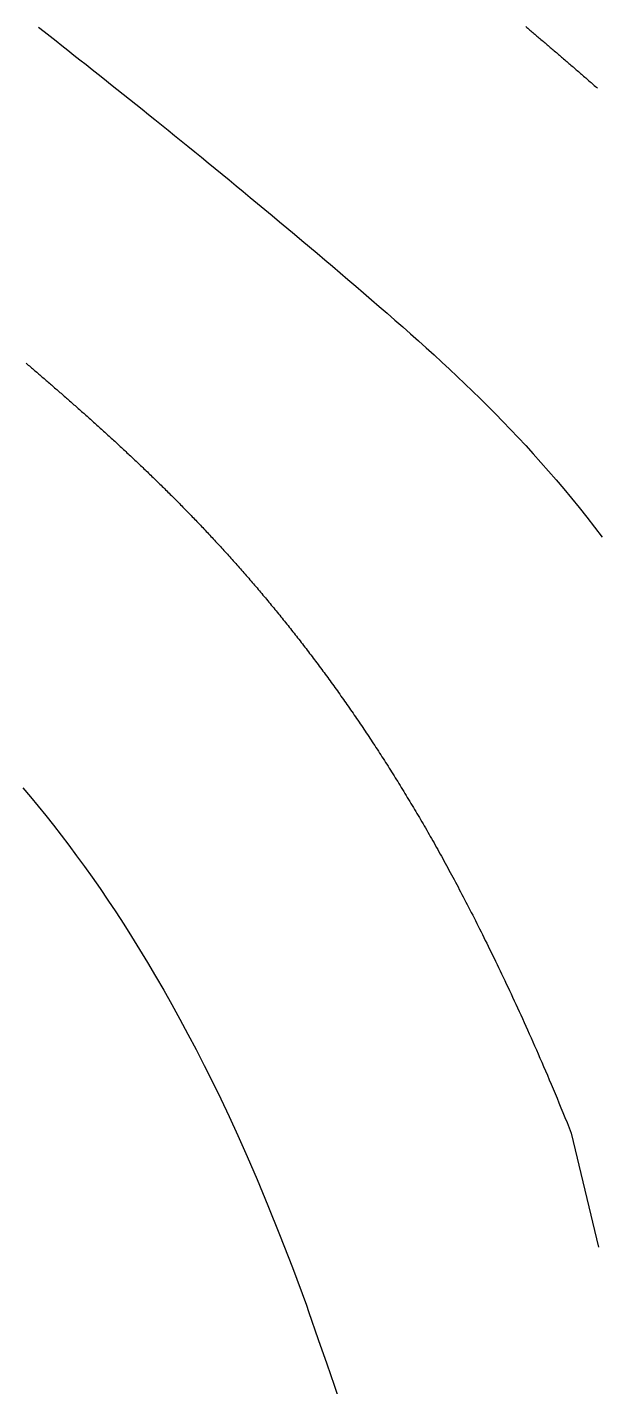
# Model space of a CAD drawing. Header units: inches. Extents: x 62745 to 64469, y 7520 to 8963.
# Drawn here: x 62841.36 to 62843.58, y 8073.12 to 8078.42 of the extents above; entities that cross this region are included whole.
import ezdxf

# ---------------------------------------------------------------- set-up
doc = ezdxf.new("R2010")
doc.units = ezdxf.units.IN
doc.header["$MEASUREMENT"] = 0
doc.layers.add('2', color=2, linetype='Continuous')

msp = doc.modelspace()

# ---------------------------------------------------------------- linework, layer by layer
at = {"layer": '2'}
for points in [[(62841.40023471, 8078.42275285), (62841.42310383, 8078.40484346), (62841.44606882, 8078.38683867), (62841.4691334, 8078.36873441), (62841.49230143, 8078.35052648), (62841.51557678, 8078.33221069), (62841.53896332, 8078.31378286), (62841.56246492, 8078.29523878), (62841.58608544, 8078.27657428), (62841.60982874, 8078.25778517), (62841.63369871, 8078.23886723), (62841.6576992, 8078.21981629), (62841.68183407, 8078.20062814), (62841.7061072, 8078.18129859), (62841.73052245, 8078.16182342), (62841.75508368, 8078.14219845), (62841.77979476, 8078.12241946), (62841.80465956, 8078.10248228), (62841.82968193, 8078.08238269), (62841.85486569, 8078.06211652), (62841.88021463, 8078.0416796), (62841.90573257, 8078.02106777), (62841.93142331, 8078.00027684), (62841.95729064, 8077.97930265), (62841.98333838, 8077.95814103), (62842.00957033, 8077.93678781), (62842.03599028, 8077.91523881), (62842.06260194, 8077.89348993), (62842.08940902, 8077.87153703), (62842.11641524, 8077.849376), (62842.14362429, 8077.82700273), (62842.17103989, 8077.8044131), (62842.19866573, 8077.78160298), (62842.22650554, 8077.75856826), (62842.25456208, 8077.7353056), (62842.28283449, 8077.71181476), (62842.31132096, 8077.68809626), (62842.34001968, 8077.66415064), (62842.36892887, 8077.63997843), (62842.39804672, 8077.61558016), (62842.42737143, 8077.59095637), (62842.4569012, 8077.56610758), (62842.48663092, 8077.54103636), (62842.51654234, 8077.51575342), (62842.54661387, 8077.4902715), (62842.57682393, 8077.46460334), (62842.60715096, 8077.43876167), (62842.63757339, 8077.41275924), (62842.66806964, 8077.38660879), (62842.69861813, 8077.36032305), (62842.72919791, 8077.33391145), (62842.75979041, 8077.30737013), (62842.7903777, 8077.28069191), (62842.82094182, 8077.25386962), (62842.85146483, 8077.22689608), (62842.88192879, 8077.19976411), (62842.91231575, 8077.17246653), (62842.94260776, 8077.14499617), (62842.97279136, 8077.11734162), (62843.00287101, 8077.08947453), (62843.03285564, 8077.06136232), (62843.06275421, 8077.03297241), (62843.09257565, 8077.00427223), (62843.12232891, 8076.97522919), (62843.15202292, 8076.94581071), (62843.18166663, 8076.91598421), (62843.21126954, 8076.88571599), (62843.24084341, 8076.85496786), (62843.27040055, 8076.8237005), (62843.29995328, 8076.79187461), (62843.32951392, 8076.75945085), (62843.35909479, 8076.72638993), (62843.3887082, 8076.69265252), (62843.41836647, 8076.6581993), (62843.44808097, 8076.62299076), (62843.47785925, 8076.58698648), (62843.50770792, 8076.55014585), (62843.53763358, 8076.51242824), (62843.56764285, 8076.47379303), (62843.59774232, 8076.43419961)], [(62843.30024906, 8078.42453606), (62843.30416635, 8078.42121776), (62843.30808755, 8078.41789506), (62843.31201266, 8078.41456796), (62843.31594168, 8078.41123642), (62843.31987462, 8078.40790043), (62843.32381147, 8078.40455999), (62843.32775224, 8078.40121508), (62843.33169693, 8078.39786567), (62843.33564555, 8078.39451176), (62843.33959809, 8078.39115332), (62843.34355457, 8078.38779036), (62843.34751498, 8078.38442284), (62843.35147932, 8078.38105075), (62843.3554476, 8078.37767409), (62843.35941983, 8078.37429283), (62843.36339599, 8078.37090695), (62843.3673761, 8078.36751645), (62843.37136017, 8078.36412131), (62843.37534818, 8078.36072151), (62843.37934015, 8078.35731704), (62843.38333607, 8078.35390789), (62843.38733596, 8078.35049403), (62843.39133981, 8078.34707545), (62843.39534762, 8078.34365214), (62843.3993594, 8078.34022408), (62843.40337515, 8078.33679126), (62843.40739487, 8078.33335366), (62843.41141858, 8078.32991127), (62843.41544625, 8078.32646407), (62843.41947792, 8078.32301204), (62843.42351356, 8078.31955518), (62843.42755319, 8078.31609346), (62843.43159681, 8078.31262688), (62843.43564443, 8078.3091554), (62843.43969603, 8078.30567903), (62843.44375164, 8078.30219775), (62843.44781124, 8078.29871153), (62843.45187485, 8078.29522037), (62843.45594247, 8078.29172425), (62843.46001409, 8078.28822315), (62843.46408971, 8078.28471704), (62843.46816935, 8078.28120592), (62843.47225299, 8078.27768975), (62843.47634064, 8078.27416852), (62843.48043229, 8078.2706422), (62843.48452796, 8078.26711079), (62843.48862763, 8078.26357424), (62843.4927313, 8078.26003253), (62843.49683896, 8078.25648562), (62843.5009506, 8078.25293345), (62843.50506622, 8078.24937599), (62843.5091858, 8078.2458132), (62843.51330934, 8078.24224504), (62843.51743682, 8078.23867146), (62843.52156824, 8078.23509243), (62843.52570359, 8078.23150789), (62843.52984285, 8078.22791779), (62843.53398602, 8078.2243221), (62843.53813308, 8078.22072077), (62843.54228402, 8078.21711375), (62843.54643883, 8078.21350098), (62843.55059749, 8078.20988243), (62843.55476001, 8078.20625805), (62843.55892637, 8078.20262779), (62843.56309654, 8078.1989916), (62843.56727054, 8078.19534943), (62843.57144833, 8078.19170125), (62843.57562992, 8078.188047), (62843.57981529, 8078.18438664)], [(62841.35313584, 8077.11262688), (62841.35718346, 8077.1091554), (62841.36123506, 8077.10567903), (62841.36529067, 8077.10219775), (62841.36935028, 8077.09871153), (62841.37341388, 8077.09522037), (62841.3774815, 8077.09172425), (62841.38155312, 8077.08822315), (62841.38562874, 8077.08471704), (62841.38970838, 8077.08120592), (62841.39379202, 8077.07768975), (62841.39787967, 8077.07416852), (62841.40197132, 8077.0706422), (62841.40606699, 8077.06711079), (62841.41016666, 8077.06357424), (62841.41427033, 8077.06003253), (62841.41837799, 8077.05648562), (62841.42248964, 8077.05293345), (62841.42660525, 8077.04937599), (62841.43072483, 8077.0458132), (62841.43484837, 8077.04224504), (62841.43897585, 8077.03867146), (62841.44310727, 8077.03509243), (62841.44724262, 8077.03150789), (62841.45138188, 8077.02791779), (62841.45552505, 8077.0243221), (62841.45967211, 8077.02072077), (62841.46382305, 8077.01711375), (62841.46797786, 8077.01350098), (62841.47213653, 8077.00988243), (62841.47629904, 8077.00625805), (62841.4804654, 8077.00262779), (62841.48463558, 8076.9989916), (62841.48880957, 8076.99534943), (62841.49298737, 8076.99170125), (62841.49716895, 8076.988047), (62841.50135432, 8076.98438664), (62841.50554346, 8076.98072011), (62841.50973636, 8076.97704738), (62841.513933, 8076.97336839), (62841.51813338, 8076.96968311), (62841.52233749, 8076.96599147), (62841.5265453, 8076.96229343), (62841.53075682, 8076.95858896), (62841.53497203, 8076.95487799), (62841.53919092, 8076.95116049), (62841.54341348, 8076.9474364), (62841.5476397, 8076.94370568), (62841.55186956, 8076.93996829), (62841.55610306, 8076.93622417), (62841.56034018, 8076.93247328), (62841.56458091, 8076.92871557), (62841.56882525, 8076.924951), (62841.57307317, 8076.92117952), (62841.57732467, 8076.91740107), (62841.58157975, 8076.91361562), (62841.58583837, 8076.90982312), (62841.59010055, 8076.90602352), (62841.59436625, 8076.90221677), (62841.59863548, 8076.89840283), (62841.60290822, 8076.89458165), (62841.60718447, 8076.89075318), (62841.6114642, 8076.88691737), (62841.61574741, 8076.88307419), (62841.62003408, 8076.87922357), (62841.62432421, 8076.87536548), (62841.62861779, 8076.87149987), (62841.6329148, 8076.86762669), (62841.63721523, 8076.86374589), (62841.64151907, 8076.85985743), (62841.64582631, 8076.85596127), (62841.65013694, 8076.85205734), (62841.65445094, 8076.8481456), (62841.65876831, 8076.84422602), (62841.66308903, 8076.84029853), (62841.6674131, 8076.83636308), (62841.67174049, 8076.83241964), (62841.67607119, 8076.82846815), (62841.68040521, 8076.82450857), (62841.68474251, 8076.82054083), (62841.68908309, 8076.81656489), (62841.69342693, 8076.8125807), (62841.69777403, 8076.80858819), (62841.70212435, 8076.80458732), (62841.7064779, 8076.80057804), (62841.71083465, 8076.79656028), (62841.7151946, 8076.792534), (62841.71955772, 8076.78849914), (62841.72392401, 8076.78445565), (62841.72829345, 8076.78040346), (62841.73266601, 8076.77634254), (62841.7370417, 8076.77227281), (62841.74142049, 8076.76819423), (62841.74580238, 8076.76410675), (62841.75018733, 8076.7600103), (62841.75457535, 8076.75590483), (62841.75896641, 8076.75179029), (62841.7633605, 8076.74766662), (62841.76775761, 8076.74353377), (62841.77215772, 8076.73939168), (62841.77656082, 8076.73524029), (62841.78096689, 8076.73107956), (62841.78537592, 8076.72690943), (62841.78978789, 8076.72272984), (62841.79420279, 8076.71854074), (62841.7986206, 8076.71434208), (62841.80304131, 8076.71013379), (62841.8074649, 8076.70591582), (62841.81189136, 8076.70168812), (62841.81632068, 8076.69745064), (62841.82075284, 8076.69320332), (62841.82518782, 8076.6889461), (62841.82962562, 8076.68467892), (62841.83406621, 8076.68040175), (62841.83850958, 8076.67611451), (62841.84295571, 8076.67181716), (62841.8474046, 8076.66750963), (62841.85185623, 8076.66319188), (62841.85631058, 8076.65886385), (62841.86076763, 8076.65452549), (62841.86522738, 8076.65017673), (62841.86968981, 8076.64581753), (62841.8741549, 8076.64144784), (62841.87862264, 8076.63706758), (62841.88309302, 8076.63267672), (62841.88756601, 8076.62827519), (62841.89204161, 8076.62386295), (62841.8965198, 8076.61943993), (62841.90100057, 8076.61500608), (62841.90548389, 8076.61056135), (62841.90996976, 8076.60610567), (62841.91445817, 8076.60163901), (62841.91894909, 8076.5971613), (62841.92344251, 8076.59267248), (62841.92793842, 8076.5881725), (62841.93243681, 8076.58366132), (62841.93693765, 8076.57913886), (62841.94144093, 8076.57460508), (62841.94594665, 8076.57005993), (62841.95045477, 8076.56550334), (62841.9549653, 8076.56093526), (62841.95947821, 8076.55635565), (62841.9639935, 8076.55176443), (62841.96851113, 8076.54716157), (62841.97303111, 8076.54254699), (62841.97755341, 8076.53792066), (62841.98207803, 8076.5332825), (62841.98660494, 8076.52863248), (62841.99113413, 8076.52397053), (62841.9956656, 8076.5192966), (62842.00019931, 8076.51461063), (62842.00473526, 8076.50991258), (62842.00927343, 8076.50520237), (62842.01381382, 8076.50047997), (62842.01835639, 8076.49574531), (62842.02290115, 8076.49099834), (62842.02744807, 8076.486239), (62842.03199714, 8076.48146725), (62842.03654834, 8076.47668302), (62842.04110167, 8076.47188626), (62842.0456571, 8076.46707691), (62842.05021462, 8076.46225493), (62842.05477422, 8076.45742025), (62842.05933588, 8076.45257282), (62842.06389959, 8076.44771258), (62842.06846533, 8076.44283949), (62842.07303308, 8076.43795349), (62842.07760284, 8076.43305451), (62842.08217459, 8076.42814251), (62842.08674831, 8076.42321743), (62842.09132399, 8076.41827922), (62842.09590162, 8076.41332782), (62842.10048117, 8076.40836318), (62842.10506264, 8076.40338524), (62842.10964601, 8076.39839395), (62842.11423126, 8076.39338925), (62842.11881839, 8076.38837108), (62842.12340737, 8076.3833394), (62842.12799819, 8076.37829414), (62842.13259084, 8076.37323526), (62842.1371853, 8076.3681627), (62842.14178156, 8076.3630764), (62842.1463796, 8076.3579763), (62842.15097941, 8076.35286236), (62842.15558097, 8076.34773452), (62842.16018427, 8076.34259273), (62842.16478929, 8076.33743692), (62842.16939603, 8076.33226704), (62842.17400446, 8076.32708304), (62842.17861456, 8076.32188487), (62842.18322634, 8076.31667247), (62842.18783976, 8076.31144578), (62842.19245482, 8076.30620475), (62842.1970715, 8076.30094932), (62842.20168979, 8076.29567944), (62842.20630966, 8076.29039506), (62842.21093112, 8076.28509612), (62842.21555414, 8076.27978256), (62842.2201787, 8076.27445434), (62842.2248048, 8076.26911138), (62842.22943242, 8076.26375365), (62842.23406154, 8076.25838109), (62842.23869215, 8076.25299363), (62842.24332423, 8076.24759123), (62842.24795777, 8076.24217383), (62842.25259276, 8076.23674138), (62842.25722918, 8076.23129382), (62842.26186701, 8076.22583109), (62842.26650625, 8076.22035315), (62842.27114687, 8076.21485993), (62842.27578886, 8076.20935139), (62842.28043221, 8076.20382746), (62842.2850769, 8076.19828809), (62842.28972292, 8076.19273323), (62842.29437025, 8076.18716282), (62842.29901888, 8076.18157681), (62842.30366879, 8076.17597514), (62842.30831997, 8076.17035776), (62842.3129724, 8076.16472461), (62842.31762608, 8076.15907564), (62842.32228098, 8076.1534108), (62842.32693708, 8076.14773002), (62842.33159439, 8076.14203325), (62842.33625287, 8076.13632044), (62842.34091252, 8076.13059154), (62842.34557332, 8076.12484648), (62842.35023526, 8076.11908522), (62842.35489832, 8076.1133077), (62842.35956249, 8076.10751386), (62842.36422775, 8076.10170365), (62842.36889408, 8076.09587701), (62842.37356148, 8076.09003389), (62842.37822993, 8076.08417424), (62842.38289941, 8076.078298), (62842.38756991, 8076.07240511), (62842.39224142, 8076.06649552), (62842.39691391, 8076.06056918), (62842.40158738, 8076.05462602), (62842.40626181, 8076.04866601), (62842.41093719, 8076.04268907), (62842.41561349, 8076.03669516), (62842.42029072, 8076.03068421), (62842.42496884, 8076.02465619), (62842.42964785, 8076.01861102), (62842.43432774, 8076.01254866), (62842.43900848, 8076.00646906), (62842.44369006, 8076.00037214), (62842.44837247, 8075.99425787), (62842.4530557, 8075.98812619), (62842.45773972, 8075.98197704), (62842.46242453, 8075.97581036), (62842.4671101, 8075.96962611), (62842.47179643, 8075.96342422), (62842.47648351, 8075.95720465), (62842.4811713, 8075.95096733), (62842.48585981, 8075.94471222), (62842.49054901, 8075.93843925), (62842.4952389, 8075.93214837), (62842.49992945, 8075.92583954), (62842.50462065, 8075.91951268), (62842.50931249, 8075.91316776), (62842.51400496, 8075.9068047), (62842.51869803, 8075.90042347), (62842.52339169, 8075.894024), (62842.52808593, 8075.88760624), (62842.53278074, 8075.88117013), (62842.53747609, 8075.87471562), (62842.54217198, 8075.86824265), (62842.54686839, 8075.86175117), (62842.55156531, 8075.85524113), (62842.55626271, 8075.84871247), (62842.56096059, 8075.84216513), (62842.56565893, 8075.83559906), (62842.57035772, 8075.8290142), (62842.57505694, 8075.82241051), (62842.57975657, 8075.81578792), (62842.58445661, 8075.80914638), (62842.58915704, 8075.80248583), (62842.59385783, 8075.79580623), (62842.59855899, 8075.78910751), (62842.60326049, 8075.78238962), (62842.60796232, 8075.77565251), (62842.61266446, 8075.76889612), (62842.61736691, 8075.76212039), (62842.62206963, 8075.75532528), (62842.62677263, 8075.74851072), (62842.63147588, 8075.74167666), (62842.63617938, 8075.73482305), (62842.6408831, 8075.72794983), (62842.64558703, 8075.72105695), (62842.65029115, 8075.71414435), (62842.65499546, 8075.70721198), (62842.65969994, 8075.70025978), (62842.66440457, 8075.69328769), (62842.66910933, 8075.68629567), (62842.67381422, 8075.67928366), (62842.67851922, 8075.6722516), (62842.68322432, 8075.66519943), (62842.68792949, 8075.65812711), (62842.69263472, 8075.65103458), (62842.69734001, 8075.64392178), (62842.70204533, 8075.63678866), (62842.70675067, 8075.62963516), (62842.71145602, 8075.62246123), (62842.71616136, 8075.61526682), (62842.72086667, 8075.60805186), (62842.72557195, 8075.60081631), (62842.73027717, 8075.5935601), (62842.73498233, 8075.58628319), (62842.7396874, 8075.57898552), (62842.74439238, 8075.57166704), (62842.74909724, 8075.56432768), (62842.75380198, 8075.5569674), (62842.75850658, 8075.54958614), (62842.76321102, 8075.54218384), (62842.76791529, 8075.53476045), (62842.77261937, 8075.52731592), (62842.77732326, 8075.51985019), (62842.78202693, 8075.51236321), (62842.78673037, 8075.50485491), (62842.79143357, 8075.49732525), (62842.79613651, 8075.48977417), (62842.80083917, 8075.48220162), (62842.80554155, 8075.47460754), (62842.81024363, 8075.46699187), (62842.81494539, 8075.45935457), (62842.81964683, 8075.45169554), (62842.82434801, 8075.44401455), (62842.82904903, 8075.43631135), (62842.83374995, 8075.42858566), (62842.83845085, 8075.42083724), (62842.84315181, 8075.41306581), (62842.84785292, 8075.40527112), (62842.85255424, 8075.3974529), (62842.85725593, 8075.38961076), (62842.86195836, 8075.38174374), (62842.866662, 8075.37385075), (62842.8713673, 8075.3659307), (62842.8760747, 8075.35798251), (62842.88078467, 8075.35000508), (62842.88549766, 8075.34199733), (62842.89021411, 8075.33395816), (62842.89493449, 8075.32588645), (62842.89965935, 8075.31778093), (62842.90438922, 8075.30964032), (62842.90912464, 8075.30146332), (62842.91386618, 8075.29324862), (62842.91861436, 8075.28499493), (62842.92336975, 8075.27670096), (62842.92813287, 8075.2683654), (62842.93290429, 8075.25998697), (62842.93768455, 8075.25156437), (62842.94247419, 8075.24309629), (62842.94727375, 8075.23458144), (62842.9520838, 8075.22601853), (62842.95690486, 8075.21740626), (62842.9617375, 8075.20874333), (62842.96658225, 8075.20002844), (62842.97143966, 8075.19126031), (62842.97631028, 8075.18243762), (62842.98119465, 8075.17355909), (62842.98609332, 8075.16462342), (62842.99100683, 8075.15562932), (62842.99593574, 8075.14657548), (62843.00088059, 8075.13746061), (62843.00584192, 8075.12828341), (62843.01082029, 8075.11904258), (62843.01581623, 8075.10973684), (62843.02083029, 8075.10036488), (62843.02586302, 8075.0909254), (62843.03091497, 8075.08141712), (62843.03598669, 8075.07183872), (62843.04107871, 8075.06218893), (62843.04619158, 8075.05246643), (62843.05132586, 8075.04266994), (62843.05648209, 8075.03279815), (62843.0616608, 8075.02284977), (62843.06686256, 8075.01282351), (62843.07208791, 8075.00271806), (62843.07733738, 8074.99253213), (62843.08261154, 8074.98226443), (62843.08791092, 8074.97191365), (62843.09323607, 8074.9614785), (62843.09858754, 8074.95095769), (62843.10396588, 8074.94034991), (62843.10937162, 8074.92965387), (62843.11480532, 8074.91886828), (62843.12026753, 8074.90799183), (62843.12575878, 8074.89702324), (62843.13127962, 8074.8859612), (62843.13683062, 8074.87480434), (62843.14241236, 8074.86355104), (62843.14802543, 8074.85219957), (62843.15367043, 8074.84074823), (62843.15934796, 8074.82919531), (62843.16505861, 8074.81753909), (62843.17080298, 8074.80577788), (62843.17658167, 8074.79390995), (62843.18239531, 8074.78193333), (62843.18824466, 8074.76984493), (62843.19413051, 8074.75764138), (62843.20005368, 8074.74531933), (62843.20601495, 8074.7328754), (62843.21201511, 8074.72030624), (62843.21805498, 8074.70760849), (62843.22413535, 8074.69477879), (62843.23025701, 8074.68181369), (62843.23642082, 8074.66870951), (62843.24262762, 8074.65546245), (62843.24887825, 8074.64206875), (62843.25517357, 8074.62852463), (62843.26151443, 8074.61482632), (62843.26790166, 8074.60097003), (62843.27433613, 8074.586952), (62843.28081867, 8074.57276845), (62843.28735013, 8074.55841561), (62843.29393136, 8074.54388969), (62843.30056322, 8074.52918692), (62843.30724654, 8074.51430354), (62843.31398218, 8074.49923575), (62843.32077098, 8074.4839798), (62843.3276138, 8074.46853189), (62843.33451147, 8074.45288827), (62843.34146485, 8074.43704514), (62843.34847478, 8074.42099874), (62843.35554211, 8074.40474529), (62843.3626677, 8074.38828102), (62843.36985238, 8074.37160215), (62843.37709701, 8074.3547049), (62843.38440243, 8074.3375855), (62843.39176949, 8074.32024017), (62843.39919905, 8074.30266515), (62843.40669193, 8074.28485665), (62843.41424901, 8074.26681089), (62843.42187111, 8074.24852411), (62843.4295591, 8074.22999253), (62843.43731381, 8074.21121237), (62843.4451361, 8074.19217985), (62843.45302682, 8074.17289121), (62843.4609868, 8074.15334267), (62843.4690169, 8074.13353044), (62843.47744754, 8074.11263012)], [(62841.3399055, 8075.4581993), (62841.36962, 8075.42299076), (62841.39939828, 8075.38698648), (62841.42924695, 8075.35014585), (62841.45917261, 8075.31242824), (62841.48918188, 8075.27379303), (62841.51928135, 8075.23419961), (62841.54947764, 8075.19360736), (62841.57977734, 8075.15197565), (62841.61018595, 8075.10926399), (62841.64070448, 8075.06543245), (62841.67133284, 8075.02044119), (62841.70207093, 8074.97425042), (62841.73291866, 8074.9268203), (62841.76387591, 8074.87811102), (62841.79494259, 8074.82808278), (62841.82611862, 8074.77669574), (62841.85740295, 8074.72391056), (62841.88879088, 8074.6696897), (62841.92027676, 8074.6139961), (62841.95185495, 8074.55679268), (62841.98351981, 8074.49804238), (62842.0152657, 8074.43770813), (62842.04708697, 8074.37575285), (62842.07897798, 8074.31213948), (62842.11104112, 8074.2465375), (62842.14381086, 8074.17744263), (62842.17792971, 8074.10305711), (62842.21404019, 8074.02158322), (62842.2527848, 8073.93122322), (62842.29480604, 8073.83017937), (62842.34074642, 8073.71665393), (62842.39124846, 8073.58884917), (62842.44595955, 8073.44157973), (62842.45330063, 8073.41663707)], [(62843.47744754, 8074.11263012), (62843.58325871, 8073.66760821)], [(62842.45330063, 8073.41663707), (62842.49128554, 8073.30815991), (62842.52428633, 8073.21297498), (62842.55287873, 8073.12952909), (62842.57763849, 8073.05626907)]]:
    msp.add_lwpolyline(points, dxfattribs=at)

doc.saveas('drawing.dxf')
